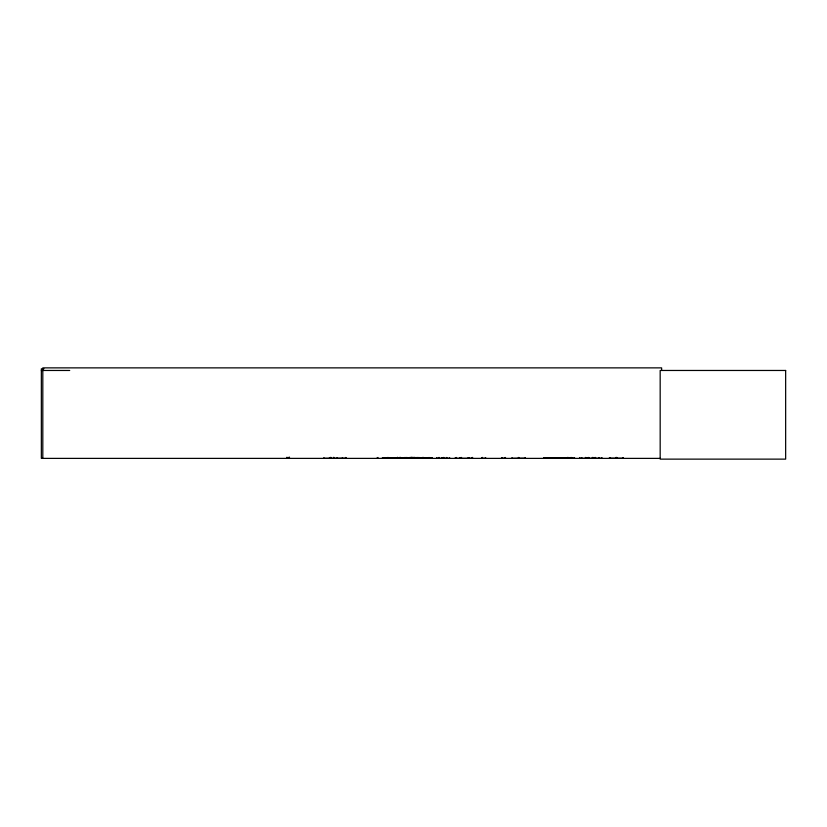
<?xml version="1.0" encoding="UTF-8"?>
<svg xmlns="http://www.w3.org/2000/svg" width="827" height="827" viewBox="0 0 827 827"><rect width="100%" height="100%" fill="white"/><g stroke="black" fill="none" stroke-linecap="round" stroke-linejoin="round"><path stroke-width="1.24" d="M345.955 458.385L345.955 457.651L345.862 458.199L323.853 458.354L323.853 457.651M337.147 458.354L337.158 457.651M407.732 458.354L407.742 457.651M421.036 458.354L421.046 457.651M561.057 458.354L561.057 457.651M574.289 457.651L574.362 458.385L574.445 457.651M436.635 458.385L449.464 458.313M400.185 458.292L400.185 457.279M579.293 458.385L601.984 458.292L601.984 457.651M588.741 458.292L588.762 457.465M505.328 458.292L505.421 457.713M468.537 458.292L472.455 458.292L472.403 457.465M410.998 458.292L411.05 457.651M405.623 458.292L405.664 457.713M411.277 458.292L411.401 457.279M405.83 458.292L405.716 457.651M416.157 458.292L416.126 457.465M416.467 458.292L416.529 457.713M410.089 458.292L410.151 457.713M589.093 458.292L589.155 457.713M443.117 458.292L443.2 457.713M446.559 458.292L446.642 457.713M501.327 458.292L505.421 458.199M329.394 458.292L329.487 457.713M43.934 368.801L41.35 368.801L41.35 458.385L660.339 458.385M41.35 370.465L69.716 370.465M382.425 457.807L413.738 457.807M415.692 457.807L432.252 457.807M543.846 457.807L572.491 457.807M382.384 458.024L413.779 458.024M415.661 458.024L432.283 458.024M543.815 458.024L572.522 458.024M382.405 458.334L432.273 458.334M468.289 458.354L455.46 458.385M525.238 458.199L511.944 458.354L511.944 457.651M543.825 458.334L574.941 458.292M609.416 458.199L623.289 458.292L623.289 457.651M486.131 458.292L482.213 458.292L482.275 457.465M459.76 458.292L459.667 457.713L459.585 458.385M456.318 458.292L456.225 457.713M442.342 458.292L442.259 457.713M414.916 458.292L414.616 457.465M411.867 458.292L411.918 457.465M599.11 458.292L599.224 457.651M598.758 458.292L598.696 457.713L598.624 458.385M429.11 458.272L429.254 457.713M419.754 458.292L419.682 457.713M425.047 458.272L425.026 457.713L424.975 458.385M419.537 458.292L419.62 457.651M413.2 458.354L413.066 457.465M412.704 458.292L412.694 457.465M587.005 458.292L586.963 457.713L586.932 458.385M429.513 458.272L429.482 457.651M561.151 458.292L561.151 457.651M661.631 370.465L661.631 367.87L42.808 367.87L42.808 458.385M622.721 457.651L622.721 458.385M616.87 457.465L616.87 458.385M616.404 457.465L616.404 458.385M616.301 457.465L616.301 458.385M615.836 457.465L615.836 458.385M609.985 457.651L609.985 458.385M609.416 457.651L609.416 458.385M595.564 457.465L595.564 458.385M595.099 457.465L595.099 458.385M594.127 457.651L594.127 458.385M593.042 457.465L593.042 458.385M592.721 457.465L592.721 458.385M592.297 457.465L592.297 458.385M589.227 457.651L589.227 458.385M588.338 457.465L588.338 458.385M585.733 457.465L585.733 458.385M585.402 457.465L585.402 458.385M581.846 457.651L581.846 458.385M579.82 457.651L579.82 458.385M571.168 457.465L571.168 458.385M571.043 457.465L571.043 458.385M570.764 457.651L570.764 458.385M568.015 457.465L568.015 458.385M567.953 457.465L567.953 458.385M567.487 457.465L567.56 458.385M525.238 457.651L525.238 458.385M518.829 457.465L518.829 458.385M518.364 457.465L518.364 458.385M505.504 457.651L505.504 458.385M505.235 457.465L505.111 458.385M501.989 457.651L501.989 458.385M485.48 457.651L485.48 458.385M482.389 457.465L482.389 458.385M482.038 457.651L482.038 458.385M472.63 457.651L472.63 458.385M472.279 457.465L472.279 458.385M469.188 457.651L469.188 458.385M468.092 457.651L468.092 458.385M461.507 457.465L461.507 458.385M461.063 457.465L461.063 458.385M456.494 457.465L456.37 458.385M456.142 457.651L456.142 458.385M455.263 457.651L455.263 458.385M449.661 457.651L449.661 458.385M446.735 457.651L446.735 458.385M446.384 457.465L446.497 458.385M443.861 457.465L443.861 458.385M443.417 457.465L443.293 458.385M442.166 457.651L442.166 458.385M439.044 457.465L439.044 458.385M438.92 457.465L438.92 458.385M438.641 457.651L438.641 458.385M436.832 457.651L436.832 458.385M429.337 457.651L429.337 458.385M425.822 457.651L425.822 458.385M423.879 457.651L423.879 458.385M423.445 457.465L423.445 458.385M423.114 457.465L423.114 458.385M422.897 457.465L422.897 458.385M422.452 457.465L422.452 458.385M419.144 457.651L419.144 458.385L419.062 457.465M418.7 457.465L418.7 458.385M417.583 457.465L417.583 458.385M417.294 457.651L417.232 458.385L417.18 457.465M416.663 457.651L416.581 458.385M415.795 457.465L415.795 458.385M414.151 457.465L414.172 458.385M413.986 457.279L413.986 458.385M412.787 457.651L412.828 458.385M412.415 457.465L412.528 458.385M412.239 457.465L412.363 458.385M412.073 457.465L412.177 458.385M411.608 457.465L411.608 458.385M411.215 457.651L411.215 458.385M410.192 457.279L410.213 458.385M408.342 457.651L408.342 458.385M407.029 457.465L407.029 458.385M406.657 457.465L406.657 458.385M406.264 457.651L406.264 458.385M405.251 457.465L405.251 458.385M404.806 457.465L404.806 458.385M400.588 457.651L400.588 458.385M399.348 457.465L399.358 458.385M398.221 457.651L398.221 458.385M397.591 457.279L397.591 458.385M392.122 457.651L392.122 458.385M388.121 457.465L388.121 458.385M387.801 457.465L387.801 458.385M382.746 457.651L382.746 458.385M377.939 457.465L377.939 458.385M377.226 457.651L377.184 458.385M345.552 457.465L345.676 458.385M342.43 457.651L342.43 458.385M333.777 457.279L333.777 458.385M331.1 457.465L331.1 458.385M330.748 457.465L330.748 458.385M330.728 457.465L330.728 458.385M330.283 457.465L330.262 458.385M329.663 457.651L329.58 458.385M289.45 457.279L289.45 458.385M289.378 457.279L289.378 458.385M288.178 457.279L288.178 458.385M286.866 457.279L286.866 458.385M785.65 370.465L660.173 370.465L660.173 459.13L785.65 459.13L785.65 370.465M407.99 458.292L407.959 457.713L407.928 458.385M429.027 458.385L429.068 457.465L428.944 458.385M400.868 458.385L400.868 457.651L400.785 458.385"/></g></svg>
